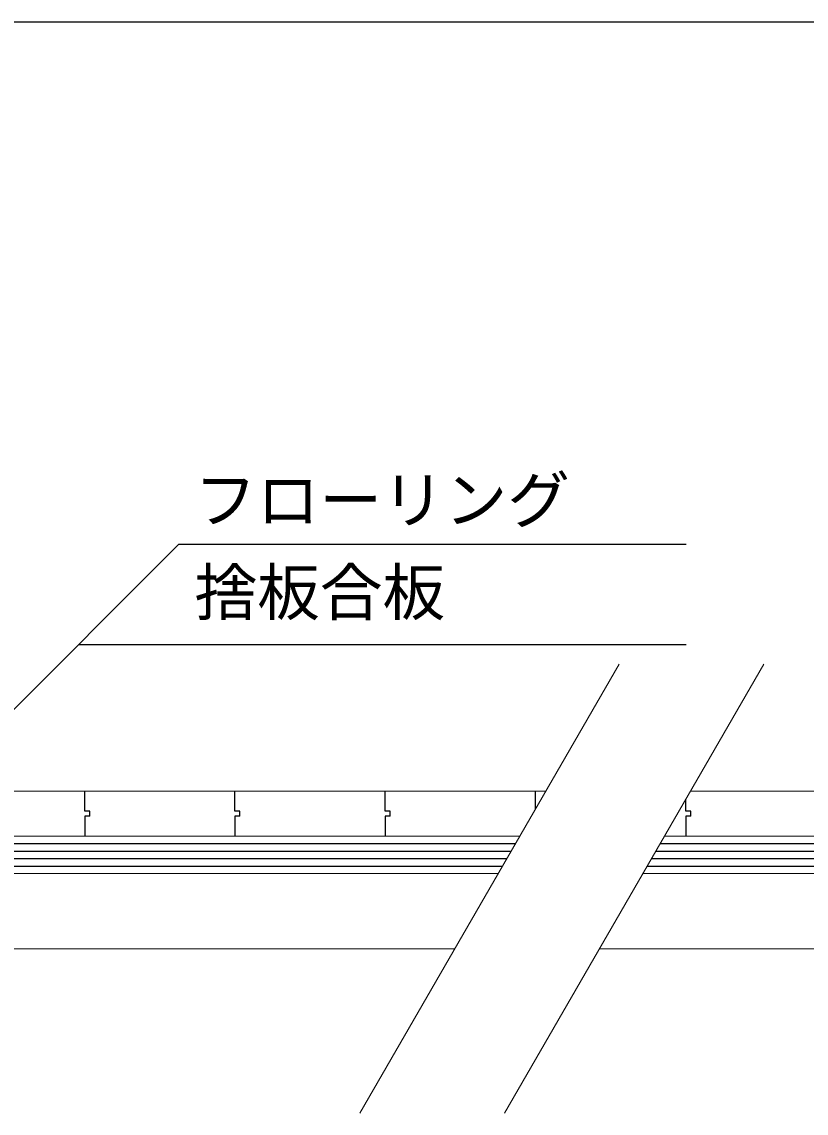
# Model space of a CAD drawing. Units: millimetres, scale not verified. Extents: x -2066 to 2059, y -1474 to 1400.
# Drawn here: x -892.4 to -579.3, y 964.2 to 1400 of the extents above; entities that cross this region are included whole.
import ezdxf
from ezdxf.enums import TextEntityAlignment as Align

# ---------------------------------------------------------------- set-up
doc = ezdxf.new("R2010")
doc.units = ezdxf.units.MM
doc.header["$LTSCALE"] = 10
doc.layers.add('0-1_中線', color=7, linetype='Continuous', lineweight=18)
for name, color, linetype in [('0-2_太線１', 3, 'Continuous'), ('0-4_細線', 4, 'Continuous'), ('0-6_文字', 7, 'Continuous'), ('F-1_中線', 7, 'Continuous')]:
    doc.layers.add(name, color=color, linetype=linetype)
doc.styles.add('ＭＳ ゴシック', font='')
doc.styles.get('ＭＳ ゴシック').set_extended_font_data('MS Gothic')

msp = doc.modelspace()

# ---------------------------------------------------------------- linework, layer by layer
at = {"layer": '0-1_中線'}
for p, q in [((-654, 1143.48), (-757.48, 964.25)), ((-596.27, 1143.48), (-699.75, 964.25)), ((-1202.33, 1092.88), (-683.22, 1092.88)), ((-625.48, 1092.88), (-218.66, 1092.88)), ((-1272.33, 1074.88), (-693.61, 1074.88)), ((-635.88, 1074.88), (-218.66, 1074.88)), ((-1272.33, 1059.88), (-702.27, 1059.88)), ((-644.54, 1059.88), (-218.66, 1059.88)), ((-1059.83, 1029.88), (-719.59, 1029.88)), ((-661.86, 1029.88), (-514.83, 1029.88))]:
    msp.add_line(p, q, dxfattribs=at)
at = {"layer": '0-2_太線１'}
for p, q in [((-1272.33, 1071.88), (-695.34, 1071.88)), ((-1272.33, 1068.88), (-697.08, 1068.88)), ((-639.34, 1068.88), (-218.66, 1068.88)), ((-637.61, 1071.88), (-218.66, 1071.88)), ((-1272.33, 1065.88), (-698.81, 1065.88)), ((-641.07, 1065.88), (-218.66, 1065.88)), ((-1272.33, 1062.88), (-700.54, 1062.88)), ((-642.81, 1062.88), (-218.66, 1062.88))]:
    msp.add_line(p, q, dxfattribs=at)
at = {"layer": '0-4_細線'}
for p, q in [((-687.33, 1085.75), (-687.33, 1092.88)), ((-627.33, 1084.88), (-627.33, 1089.67))]:
    msp.add_line(p, q, dxfattribs=at)
for points in [[(-865.33, 1082.88), (-865.33, 1084.88), (-867.33, 1084.88), (-867.33, 1092.88)], [(-805.33, 1082.88), (-805.33, 1084.88), (-807.33, 1084.88), (-807.33, 1092.88)], [(-745.33, 1082.88), (-745.33, 1084.88), (-747.33, 1084.88), (-747.33, 1092.88)], [(-865.33, 1082.88), (-867.33, 1082.88), (-867.33, 1074.88)], [(-805.33, 1082.88), (-807.33, 1082.88), (-807.33, 1074.88)], [(-745.33, 1082.88), (-747.33, 1082.88), (-747.33, 1074.88)], [(-625.33, 1082.88), (-625.33, 1084.88), (-627.33, 1084.88)], [(-625.33, 1082.88), (-627.33, 1082.88), (-627.33, 1074.88)]]:
    msp.add_lwpolyline(points, dxfattribs=at)
at = {"layer": '0-6_文字'}
for p, q in [((-829.68, 1191.39), (-953.7, 1067.38)), ((-829.68, 1191.39), (-627.24, 1191.39)), ((-869.68, 1151.39), (-627.24, 1151.39))]:
    msp.add_line(p, q, dxfattribs=at)
at = {"layer": 'F-1_中線'}
msp.add_line((-2066.45, 1399.98), (2058.55, 1399.98), dxfattribs=at)

# ---------------------------------------------------------------- texts
at = {"layer": '0-6_文字', "style": 'ＭＳ ゴシック'}
for s, p in [('フローリング', (-823.65, 1194.46)), ('捨板合板', (-823.45, 1157.59))]:
    msp.add_text(s, height=18.33, dxfattribs=at).set_placement(p, align=Align.BOTTOM_LEFT)

doc.saveas('drawing.dxf')
